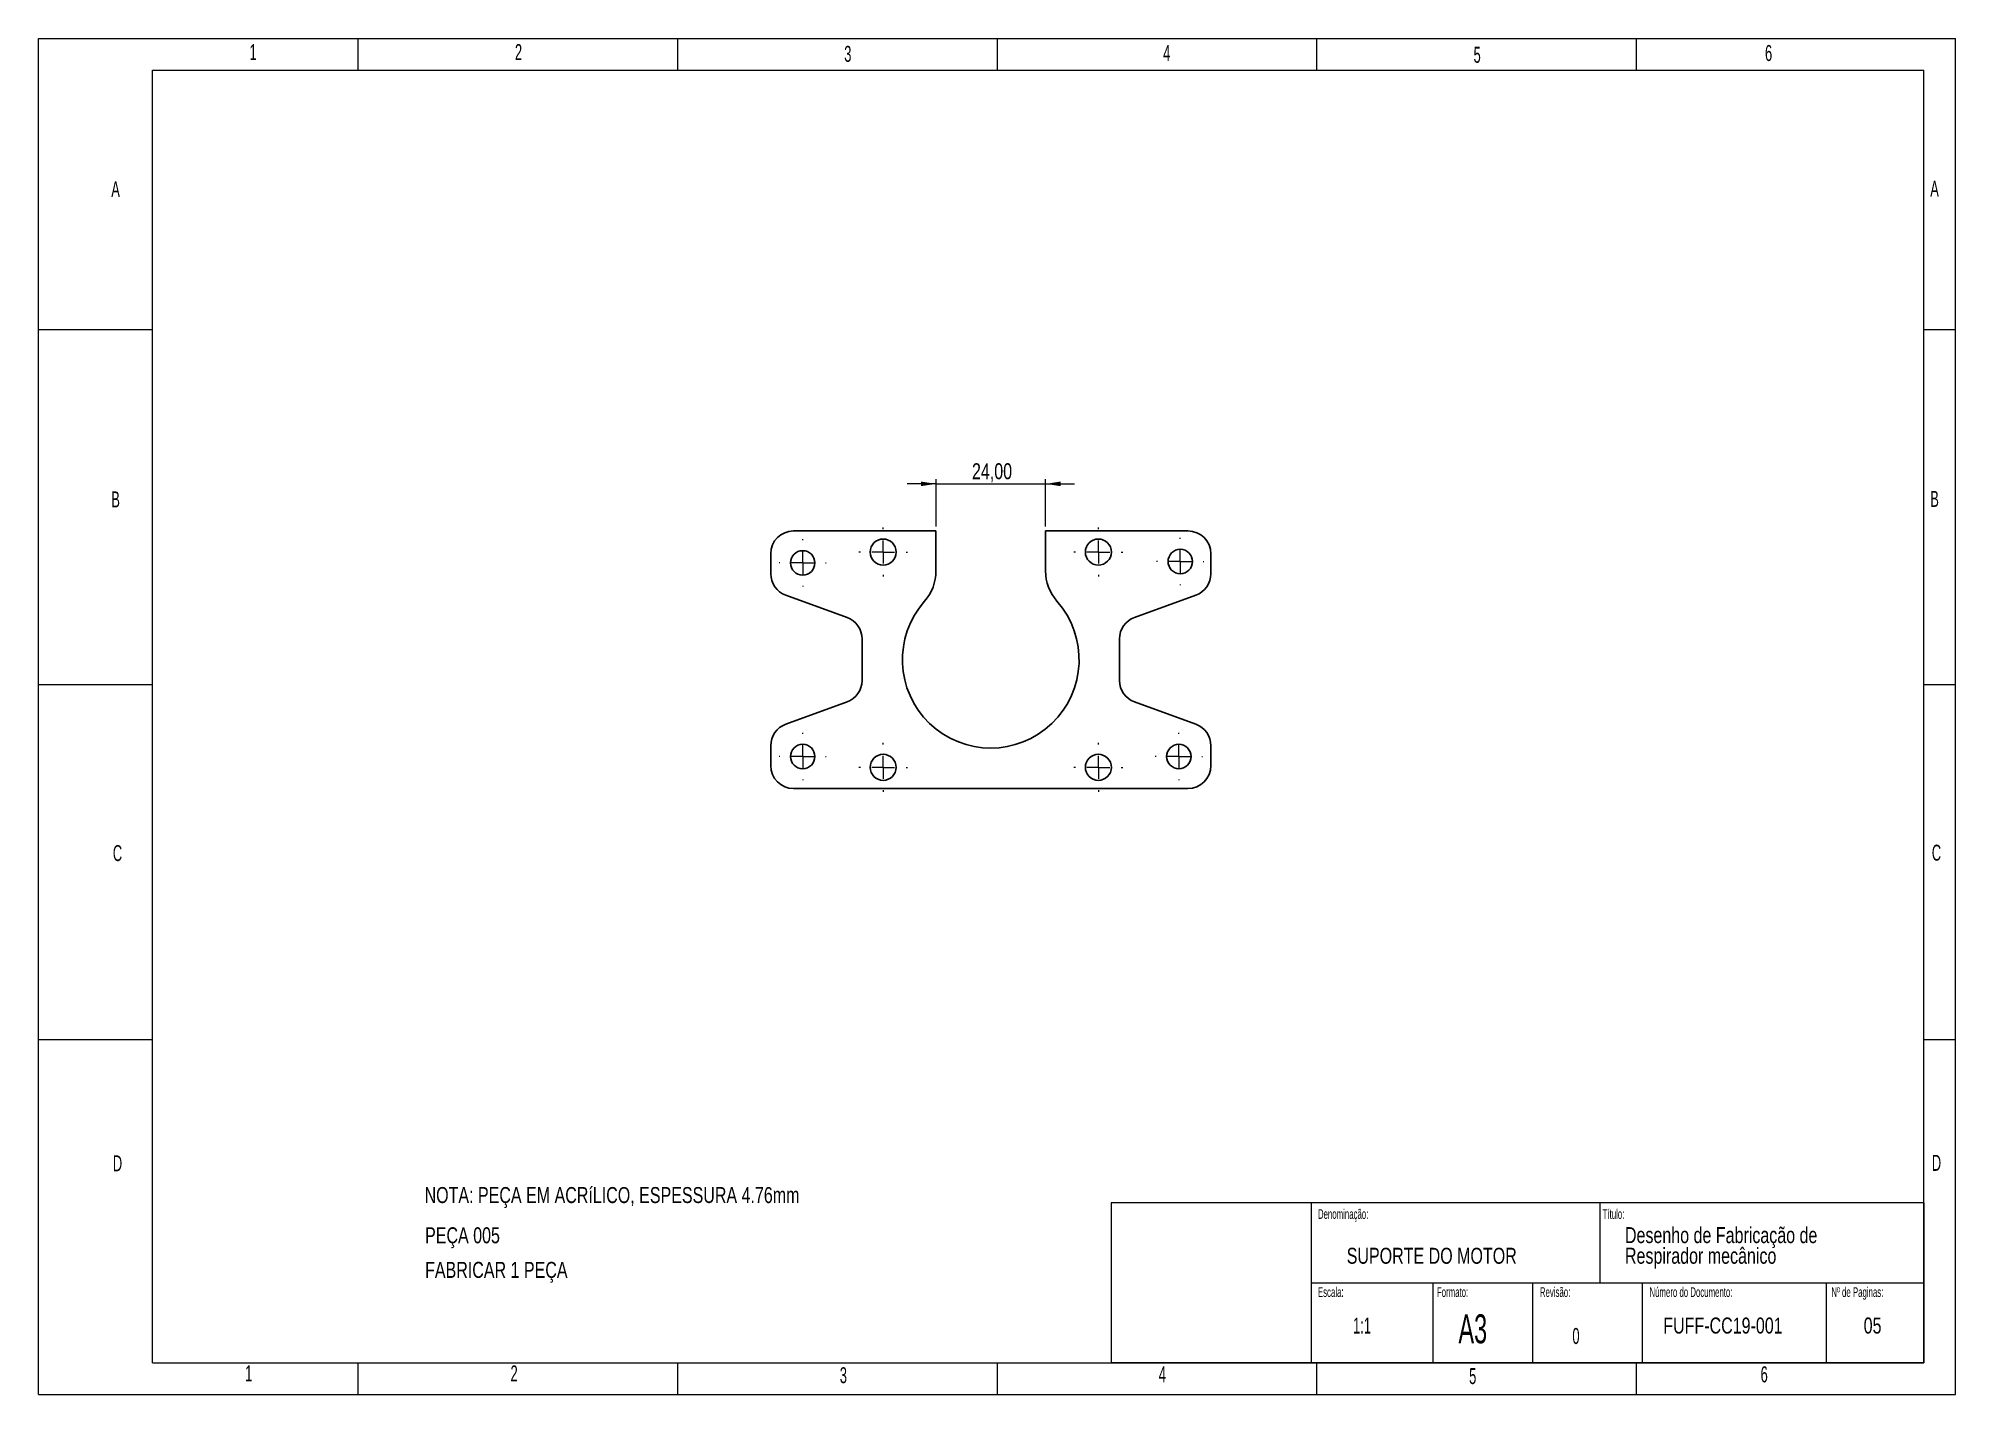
# Model space of a CAD drawing. Header units: millimetres. Extents: x 0 to 420, y 0 to 297.
import ezdxf

# ---------------------------------------------------------------- set-up
doc = ezdxf.new("R2010")
doc.units = ezdxf.units.MM
doc.styles.add('SLDTEXTSTYLE0', font='TXT', dxfattribs={"width": 0.75})
doc.styles.add('SLDTEXTSTYLE1', font='TXT', dxfattribs={"width": 0.605})
doc.dimstyles.new('SLDDIMSTYLE0', dxfattribs={"dimtxt": 3.5, "dimasz": 3.302, "dimexe": 0, "dimexo": 0.0625, "dimgap": 0.875, "dimtad": 1, "dimrnd": 1e-09, "dimzin": 12, "dimdsep": 46, "dimtxsty": 'SLDTEXTSTYLE0', "dimsah": 1, "dimcen": 0.09, "dimadec": 0, "dimazin": 3, "dimtfac": 1, "dimtmove": 0, "dimatfit": 0, "dimfxl": 1, "dimfrac": 2, "dimtolj": 1, "dimtzin": 12, "dimarcsym": 0})

# ---------------------------------------------------------------- blocks, each defined once
blk = doc.blocks.new('SW_NOTE_0')
at = {"color": 0, "linetype": 'Continuous', "lineweight": 0, "char_height": 3.5, "attachment_point": 1, "style": 'SLDTEXTSTYLE0'}
for s, insert in [('Desenho de Fabricação de', (0, 4.51)), ('Respirador mecânico', (0, -0.01))]:
    blk.add_mtext(s, dxfattribs=dict(at, insert=insert))
blk = doc.blocks.new('_D')
at = {"color": 7, "linetype": 'Continuous', "lineweight": 18}
for p, q in [((196.64, 199.44), (190.29, 199.44)), ((196.64, 190.14), (196.64, 200.44)), ((196.64, 199.44), (220.64, 199.44)), ((220.64, 190.14), (220.64, 200.44)), ((220.64, 199.44), (226.99, 199.44))]:
    blk.add_line(p, q, dxfattribs=at)
for points in [[(196.64, 199.44), (193.33, 199.95), (193.33, 198.94)], [(220.64, 199.44), (223.94, 198.94), (223.94, 199.95)]]:
    blk.add_solid(points, dxfattribs=at)
at = {"color": 7, "linetype": 'Continuous', "lineweight": 18, "insert": (204.52, 203.96), "char_height": 3.5, "attachment_point": 1, "style": 'SLDTEXTSTYLE0'}
blk.add_mtext('24,00', dxfattribs=at)
blk = doc.blocks.new('SW_CENTERMARKSYMBOL_0')
at = {"color": 0, "linetype": 'Continuous', "lineweight": 18}
for p, q in [((0, 5), (0, 5.35)), ((-5, 0), (-5.35, 0)), ((0, 0), (-2.5, 0)), ((0, 0), (0, 2.5)), ((0, 0), (2.5, 0)), ((0, 0), (0, -2.5)), ((5, 0), (5.35, 0)), ((0, -5), (0, -5.35))]:
    blk.add_line(p, q, dxfattribs=at)
blk = doc.blocks.new('SW_CENTERMARKSYMBOL_1')
at = {"color": 0, "linetype": 'Continuous', "lineweight": 18}
for p, q in [((0, 5), (0, 5.35)), ((-5, 0), (-5.35, 0)), ((0, 0), (-2.5, 0)), ((0, 0), (0, 2.5)), ((0, 0), (2.5, 0)), ((0, 0), (0, -2.5)), ((5, 0), (5.35, 0)), ((0, -5), (0, -5.35))]:
    blk.add_line(p, q, dxfattribs=at)
blk = doc.blocks.new('SW_CENTERMARKSYMBOL_2')
at = {"color": 0, "linetype": 'Continuous', "lineweight": 18}
for p, q in [((0, 5), (0, 5.35)), ((-5, 0), (-5.35, 0)), ((0, 0), (-2.5, 0)), ((0, 0), (0, 2.5)), ((0, 0), (2.5, 0)), ((0, 0), (0, -2.5)), ((5, 0), (5.35, 0)), ((0, -5), (0, -5.35))]:
    blk.add_line(p, q, dxfattribs=at)
blk = doc.blocks.new('SW_CENTERMARKSYMBOL_3')
at = {"color": 0, "linetype": 'Continuous', "lineweight": 18}
for p, q in [((0, 5), (0, 5.35)), ((-5, 0), (-5.35, 0)), ((0, 0), (-2.5, 0)), ((0, 0), (0, 2.5)), ((0, 0), (2.5, 0)), ((0, 0), (0, -2.5)), ((5, 0), (5.35, 0)), ((0, -5), (0, -5.35))]:
    blk.add_line(p, q, dxfattribs=at)
blk = doc.blocks.new('SW_CENTERMARKSYMBOL_4')
at = {"color": 0, "linetype": 'Continuous', "lineweight": 18}
for p, q in [((0, 5), (0, 5.175)), ((-5, 0), (-5.175, 0)), ((0, 0), (-2.5, 0)), ((0, 0), (0, 2.5)), ((0, 0), (2.5, 0)), ((0, 0), (0, -2.5)), ((5, 0), (5.175, 0)), ((0, -5), (0, -5.175))]:
    blk.add_line(p, q, dxfattribs=at)
blk = doc.blocks.new('SW_CENTERMARKSYMBOL_5')
at = {"color": 0, "linetype": 'Continuous', "lineweight": 18}
for p, q in [((0, 5), (0, 5.175)), ((-5, 0), (-5.175, 0)), ((0, 0), (-2.5, 0)), ((0, 0), (0, 2.5)), ((0, 0), (2.5, 0)), ((0, 0), (0, -2.5)), ((5, 0), (5.175, 0)), ((0, -5), (0, -5.175))]:
    blk.add_line(p, q, dxfattribs=at)
blk = doc.blocks.new('SW_CENTERMARKSYMBOL_6')
at = {"color": 0, "linetype": 'Continuous', "lineweight": 18}
for p, q in [((0, 5), (0, 5.175)), ((-5, 0), (-5.175, 0)), ((0, 0), (-2.5, 0)), ((0, 0), (0, 2.5)), ((0, 0), (2.5, 0)), ((0, 0), (0, -2.5)), ((5, 0), (5.175, 0)), ((0, -5), (0, -5.175))]:
    blk.add_line(p, q, dxfattribs=at)
blk = doc.blocks.new('SW_CENTERMARKSYMBOL_7')
at = {"color": 0, "linetype": 'Continuous', "lineweight": 18}
for p, q in [((0, 5), (0, 5.175)), ((-5, 0), (-5.175, 0)), ((0, 0), (-2.5, 0)), ((0, 0), (0, 2.5)), ((0, 0), (2.5, 0)), ((0, 0), (0, -2.5)), ((5, 0), (5.175, 0)), ((0, -5), (0, -5.175))]:
    blk.add_line(p, q, dxfattribs=at)

msp = doc.modelspace()

# ---------------------------------------------------------------- linework, layer by layer
at = {"color": 7, "linetype": 'Continuous', "lineweight": 18}
for p, q in [((0, 0), (0, 297)), ((0, 297), (420, 297)), ((0, 0), (0, 297)), ((70, 297), (70, 290)), ((140, 297), (140, 290)), ((210, 297), (210, 290)), ((280, 297), (280, 290)), ((350, 297), (350, 290)), ((420, 0), (420, 297)), ((420, 0), (420, 297)), ((25, 7), (25, 290)), ((25, 290), (413, 290)), ((25, 7), (25, 290)), ((413, 7), (413, 290)), ((413, 7), (413, 290)), ((413, 7), (413, 290)), ((0, 233.25), (25, 233.25)), ((413, 233.25), (420, 233.25)), ((0, 155.5), (25, 155.5)), ((413, 155.5), (420, 155.5)), ((0, 77.75), (25, 77.75)), ((413, 77.75), (420, 77.75)), ((413, 42), (235, 42)), ((235, 42), (235, 7)), ((278.806, 42), (278.806, 7)), ((342.053, 42), (342.053, 24.5)), ((413, 42), (413, 7)), ((413, 7), (413, 42)), ((278.806, 24.5), (413, 24.5)), ((305.497, 24.5), (305.497, 7)), ((327.336, 24.5), (327.336, 7)), ((351.311, 24.5), (351.311, 7)), ((391.666, 24.5), (391.666, 7)), ((25, 7), (413, 7)), ((70, 7), (70, 0)), ((140, 7), (140, 0)), ((210, 7), (210, 0)), ((235, 7), (413, 7)), ((413, 7), (235, 7)), ((280, 7), (280, 0)), ((350, 7), (350, 0)), ((0, 0), (420, 0))]:
    msp.add_line(p, q, dxfattribs=at)
at = {"color": 7, "linetype": 'Continuous', "lineweight": 25}
for p, q in [((196.637, 189.138), (165.437, 189.138)), ((196.637, 189.138), (196.637, 180.365)), ((220.637, 189.138), (220.637, 180.365)), ((251.837, 189.138), (220.637, 189.138)), ((160.437, 184.138), (160.437, 179.767)), ((256.837, 179.767), (256.837, 184.138)), ((163.727, 175.069), (177.147, 170.184)), ((240.127, 170.184), (253.547, 175.069)), ((180.437, 165.486), (180.437, 156.39)), ((236.837, 156.39), (236.837, 165.486)), ((177.147, 151.692), (163.727, 146.807)), ((253.547, 146.807), (240.127, 151.692)), ((160.437, 142.109), (160.437, 137.738)), ((256.837, 137.738), (256.837, 142.109)), ((165.437, 132.738), (251.837, 132.738))]:
    msp.add_line(p, q, dxfattribs=at)
for centre, radius in [((167.437, 182.138), 2.675), ((185.067, 184.508), 2.85), ((232.207, 184.508), 2.85), ((250.147, 182.437), 2.675), ((167.437, 139.738), 2.675), ((185.067, 137.368), 2.85), ((232.207, 137.368), 2.85), ((249.837, 139.738), 2.675)]:
    msp.add_circle(centre, radius, dxfattribs=at)
for centre, radius, start, end in [((165.437, 184.138), 5, 90, 180), ((251.837, 184.138), 5, 0, 90), ((165.437, 179.767), 5, 180, 250), ((186.637, 180.365), 10, 318.5535, 0), ((230.637, 180.365), 10, 180, 221.4465), ((251.837, 179.767), 5, 290, 0), ((208.637, 160.938), 19.35, 138.5535, 41.4465), ((175.437, 165.486), 5, 0, 70), ((241.837, 165.486), 5, 110, 180), ((175.437, 156.39), 5, 290, 0), ((241.837, 156.39), 5, 180, 250), ((165.437, 142.109), 5, 110, 180), ((251.837, 142.109), 5, 0, 70), ((165.437, 137.738), 5, 180, 270), ((251.837, 137.738), 5, 270, 0)]:
    msp.add_arc(centre, radius, start, end, dxfattribs=at)

# ---------------------------------------------------------------- block references
at = {"color": 7, "linetype": 'Continuous', "lineweight": 18}
for name, p in [('SW_CENTERMARKSYMBOL_3', (185.067, 184.508)), ('SW_CENTERMARKSYMBOL_1', (232.207, 184.508)), ('SW_CENTERMARKSYMBOL_7', (167.437, 182.138)), ('SW_CENTERMARKSYMBOL_5', (250.147, 182.437)), ('SW_CENTERMARKSYMBOL_4', (167.437, 139.738)), ('SW_CENTERMARKSYMBOL_6', (249.837, 139.738)), ('SW_CENTERMARKSYMBOL_2', (185.067, 137.368)), ('SW_CENTERMARKSYMBOL_0', (232.207, 137.368))]:
    msp.add_blockref(name, p, dxfattribs=at)
at = {"color": 7, "linetype": 'Continuous', "lineweight": 0}
msp.add_blockref('SW_NOTE_0', (347.559, 32.174), dxfattribs=at)

# ---------------------------------------------------------------- texts
at = {"color": 7, "linetype": 'Continuous', "lineweight": 0, "attachment_point": 1}
for s, insert, char_height, style in [('1', (46.263, 295.741), 3.5, 'SLDTEXTSTYLE1'), ('2', (104.4, 295.741), 3.5, 'SLDTEXTSTYLE1'), ('3', (176.533, 295.355), 3.5, 'SLDTEXTSTYLE1'), ('4', (246.391, 295.54), 3.5, 'SLDTEXTSTYLE1'), ('5', (314.392, 295.158), 3.5, 'SLDTEXTSTYLE1'), ('6', (378.238, 295.54), 3.5, 'SLDTEXTSTYLE1'), ('A', (15.976, 265.725), 3.5, 'SLDTEXTSTYLE1'), ('A', (414.435, 265.823), 3.5, 'SLDTEXTSTYLE1'), ('B', (15.978, 197.793), 3.5, 'SLDTEXTSTYLE1'), ('B', (414.437, 197.891), 3.5, 'SLDTEXTSTYLE1'), ('C', (16.317, 120.333), 3.5, 'SLDTEXTSTYLE1'), ('C', (414.775, 120.431), 3.5, 'SLDTEXTSTYLE1'), ('D', (16.319, 52.401), 3.5, 'SLDTEXTSTYLE1'), ('D', (414.777, 52.499), 3.5, 'SLDTEXTSTYLE1'), ('NOTA: PEÇA EM ACRíLICO, ESPESSURA 4.76mm', (84.605, 45.456), 3.5, 'SLDTEXTSTYLE0'), ('Denominação:', (280.304, 40.609), 2.11667, 'SLDTEXTSTYLE1'), ('Título:', (342.663, 40.609), 2.1167, 'SLDTEXTSTYLE1'), ('PEÇA 005', (84.717, 36.642), 3.5, 'SLDTEXTSTYLE0'), ('SUPORTE DO MOTOR', (286.609, 32.16), 3.5, 'SLDTEXTSTYLE0'), ('FABRICAR 1 PEÇA', (84.717, 29.069), 3.5, 'SLDTEXTSTYLE0'), ('Escala:', (280.304, 23.516), 2.1167, 'SLDTEXTSTYLE1'), ('Formato:', (306.365, 23.516), 2.1167, 'SLDTEXTSTYLE1'), ('Revisão:', (328.924, 23.516), 2.1167, 'SLDTEXTSTYLE1'), ('Número do Documento:', (352.931, 23.516), 2.11667, 'SLDTEXTSTYLE1'), ('Nº de Paginas:', (392.775, 23.516), 2.11667, 'SLDTEXTSTYLE1'), ('1:1', (288.001, 16.888), 3.5, 'SLDTEXTSTYLE1'), ('A3', (311.085, 17.588), 6.35, 'SLDTEXTSTYLE1'), ('FUFF-CC19-001', (355.958, 16.884), 3.5, 'SLDTEXTSTYLE0'), ('05', (399.851, 16.884), 3.5, 'SLDTEXTSTYLE0'), ('0', (336.041, 14.591), 3.5, 'SLDTEXTSTYLE1'), ('1', (45.295, 6.395), 3.5, 'SLDTEXTSTYLE1'), ('2', (103.432, 6.395), 3.5, 'SLDTEXTSTYLE1'), ('3', (175.565, 6.009), 3.5, 'SLDTEXTSTYLE1'), ('4', (245.423, 6.194), 3.5, 'SLDTEXTSTYLE1'), ('5', (313.424, 5.812), 3.5, 'SLDTEXTSTYLE1'), ('6', (377.27, 6.194), 3.5, 'SLDTEXTSTYLE1')]:
    msp.add_mtext(s, dxfattribs=dict(at, insert=insert, char_height=char_height, style=style))

# ---------------------------------------------------------------- dimensions: what is measured, and where the dimension line sits
at = {"color": 7, "linetype": 'Continuous', "lineweight": 18}
dim = msp.add_linear_dim(base=(220.637, 199.444), p1=(196.637, 189.138), p2=(220.637, 189.138), dimstyle='SLDDIMSTYLE0', dxfattribs=at)
dim.commit()
dim.dimension.update_dxf_attribs({"geometry": '_D', "text_midpoint": (210.341, 199.444), "dimtype": 160})

doc.saveas('drawing.dxf')
